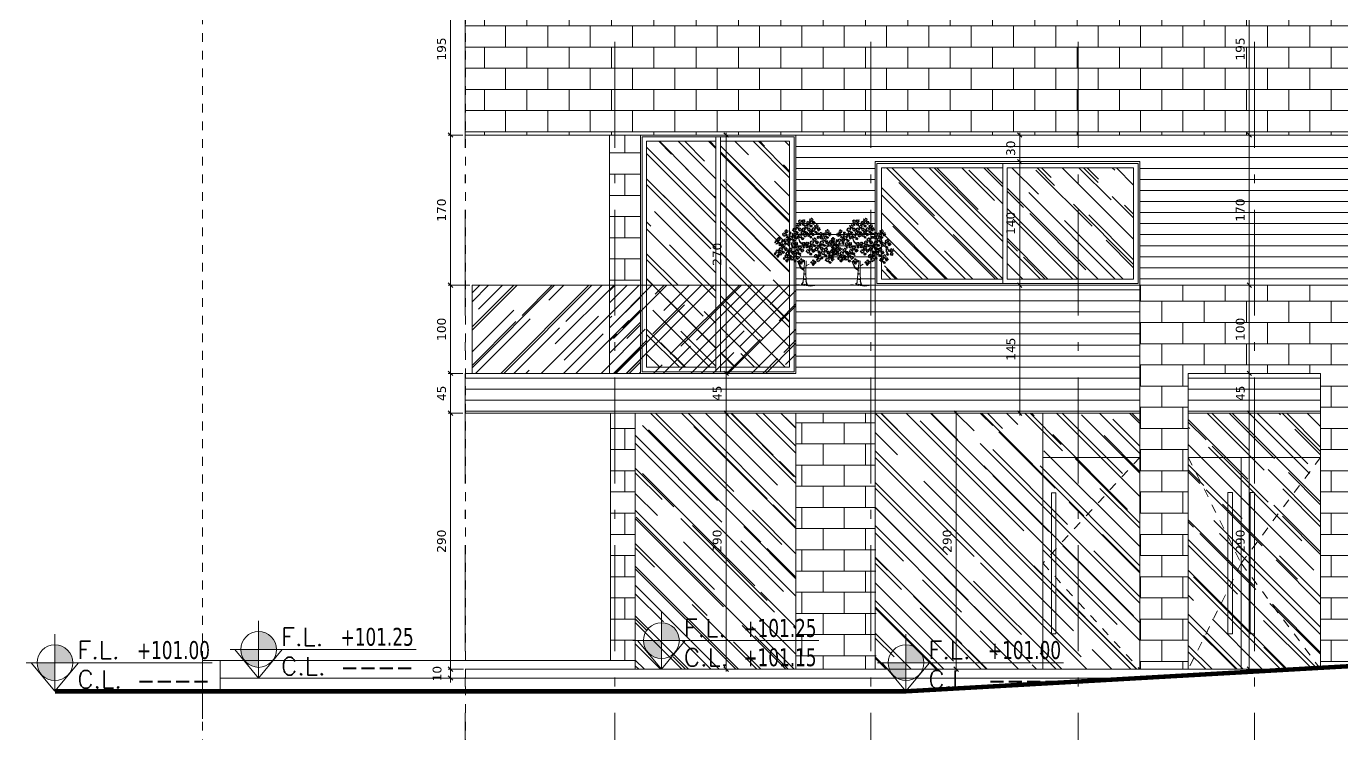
# Model space of a CAD drawing. Header units: inches. Extents: x -48 to 777, y -156 to 510.
# Drawn here: x 266.86 to 281.77, y 4.22 to 12.23 of the extents above; entities that cross this region are included whole.
import ezdxf
from ezdxf.enums import TextEntityAlignment as Align

# ---------------------------------------------------------------- set-up
doc = ezdxf.new("R2010")
doc.units = ezdxf.units.IN
doc.header["$MEASUREMENT"] = 0
for name, pattern in [('ACAD_ISO10W100', [18, 12, -3, 0, -3]), ('HIDDEN', [0.375, 0.25, -0.125]), ('NUHA', [1.45, 0.75, -0.25, 0.2, -0.25])]:
    doc.linetypes.add(name, pattern=pattern)
doc.layers.get('Defpoints').update_dxf_attribs({"lineweight": 5})
for name, color, linetype, lineweight in [('A-AXIS ST', 251, 'ACAD_ISO10W100', 5), ('A-DIM', 9, 'Continuous', 5), ('A-HIDDEN', 254, 'HIDDEN', 5), ('A-PILLARS', 1, 'Continuous', 60), ('A-PLANTS', 3, 'Continuous', 5), ('A-SIGNS1', 20, 'Continuous', 15), ('A-SIGNS2', 30, 'Continuous', 15), ('A-WINDOWS', 4, 'Continuous', 20), ('D-GLASS', 171, 'Continuous', 20), ('D-METAL', 156, 'Continuous', 20), ('D-OTHERS', 77, 'Continuous', 20), ('D-STONE', 52, 'Continuous', 20), ('D-WOOD', 32, 'Continuous', 20), ('H-GLASS', 111, 'Continuous', 5), ('H-WOOD', 26, 'Continuous', 5)]:
    doc.layers.add(name, color=color, linetype=linetype, lineweight=lineweight)
doc.layers.add('H-STONE', color=7, linetype='Continuous', lineweight=5, true_color=0xc8bd6a)
doc.styles.add('ROMAND', font='verdana.ttf')
doc.styles.add('ROMANS', font='romans__.ttf', dxfattribs={"height": 0.14})
doc.dimstyles.new('M-1.50', dxfattribs={"dimtxt": 0.1, "dimasz": 0.05, "dimexe": 0.025, "dimexo": 0.025, "dimgap": 0.05, "dimtad": 1, "dimlfac": 100, "dimrnd": 0.5, "dimzin": 9, "dimdsep": 46, "dimtxsty": 'ROMAND', "dimblk": 'OBLIQUE', "dimcen": 1, "dimdle": 0.025, "dimclrd": 256, "dimclre": 256, "dimclrt": 2, "dimadec": 0, "dimazin": 0, "dimtfac": 0.666667, "dimtmove": 2, "dimatfit": 3, "dimfxl": 0.04, "dimtolj": 1, "dimtzin": 5, "dimlwd": -1, "dimlwe": -1, "dimarcsym": 0})
pattern_1 = [(135, (-0.3508, 0), (-0.6788225, 0.25455844), [4.5, -0.6, 1.5, -0.3]), (135, (-0.739, 0.17607), (-0.07000357, -0.49426764), [0.9, -0.099, 1.8, -0.225]), (135, (-0.63717, -0.07425), (-1.24521504, 0.96095812), [2.4, -0.42, 1.2, -0.3])]
pattern_2 = [(0, (-0.2008, 0), (0, 0.24), []), (90, (-0.2008, 0), (-0.24, 0.24), [0.24, -0.24])]
pattern_3 = [(180, (-0.35079, 0), (-1e-17, -0.125), [])]
pattern_4 = [(0, (-0.3508, 0), (0, 0.24), []), (90, (-0.3508, 0), (-0.24, 0.24), [0.24, -0.24])]

# ---------------------------------------------------------------- blocks, each defined once
blk = doc.blocks.new('GXFHGCGFCD')
at = {"layer": 'A-SIGNS1', "linetype": 'NUHA'}
h = blk.add_hatch(color=256, dxfattribs=at)
h.paths.add_polyline_path([(90.382, 61.33), (90.382, 61.17), (90.542, 61.17, 0.414214)])
h.paths.add_polyline_path([(90.382, 61.17), (90.222, 61.17, 0.414214), (90.382, 61.01)])
at = {"layer": 'A-SIGNS1'}
for p, q in [((90.382, 60.914), (90.382, 61.426)), ((90.126, 61.17), (91.79, 61.17))]:
    blk.add_line(p, q, dxfattribs=at)
blk.add_circle((90.382, 61.17), 0.16, dxfattribs=at)
blk = doc.blocks.new('DGXFHXFGDFD')
at = {"layer": 'A-SIGNS1'}
blk.add_blockref('GXFHGCGFCD', (0, 0), dxfattribs=at)
at = {"layer": 'A-SIGNS2', "linetype": 'NUHA', "style": 'ROMANS'}
for s, p in [('F.L.', (90.583, 61.203)), ('C.L.', (90.583, 60.941))]:
    blk.add_text(s, height=0.16, dxfattribs=at).set_placement(p)
at = {"layer": 'A-SIGNS2', "style": 'ROMANS', "width": 0.910135, "flags": 4}
for tag, p, p2 in [('NIV.FINI', (91.116, 61.203), (91.79, 61.203)), ('NIV.BETON', (91.116, 60.941), (91.79, 60.941))]:
    blk.add_attdef(tag, text='', height=0.16, dxfattribs=at).set_placement(p, p2, align=Align.FIT)
blk = doc.blocks.new('DRC-LEF11')
for points in [[(-325, -375), (-466, 246), (-1031, 401), (-1313, -220), (-1736, 655), (-2512, 105), (-1962, -474), (-2554, -502), (-2526, -855), (-1553, -912), (-1680, -1731), (-1383, -898), (-904, -1406), (-255, -968), (-960, -488)], [(-417, 1201), (-1003, 888), (-1201, 1883), (-369, 1747), (-799, 2129), (-683, 2586), (-117, 2558), (-83, 2361), (183, 2279), (128, 1856), (769, 1999), (639, 1297), (67, 1454), (387, 888), (81, 1263), (-144, 608), (-703, 676)], [(2388, 1443), (2085, 1029), (2097, 1454), (1689, 1326), (1881, 801), (1514, 912), (1881, 685), (1607, 352), (1736, 37), (2056, 236), (2155, 580), (2178, 107), (2575, 142), (2511, 294), (2802, 311), (2435, 807), (2808, 964)], [(1593, -1462), (1791, -2436), (1269, -2493), (1170, -1900), (747, -2451), (-57, -1843), (789, -1236), (154, -1067), (253, -291), (1226, -615), (1621, -262), (2158, -700), (1678, -1293), (2355, -1618)]]:
    blk.add_lwpolyline(points, close=True)
blk = doc.blocks.new('Trf21')
for p, q in [((-0.088, 0.721), (-0.071, 0.665)), ((-0.087, 0.727), (-0.066, 0.667)), ((-0.071, 0.665), (-0.034, 0.628)), ((-0.066, 0.667), (-0.019, 0.627)), ((0.097, 0.63), (0.07, 0.541)), ((0.371, 0.6), (0.306, 0.557)), ((-0.128, 0.511), (-0.05, 0.451)), ((-0.017, 0.057), (-0.001, 0.225)), ((0.001, 0.247), (0.007, 0.388)), ((0.021, 0.296), (0.075, 0.326)), ((0.026, 0.193), (0.029, 0.375)), ((-0.032, 0.01), (-0.112, 0.016)), ((-0.045, 0.009), (-0.017, 0.057)), ((-0.042, 0.034), (0.003, 0.004)), ((-0.013, 0.047), (-0.032, 0.01)), ((-0.021, 0.004), (0.008, 0.026)), ((-0.001, 0.01), (0.092, -0.007)), ((0.003, 0.004), (0.037, 0.028)), ((0.025, 0.071), (0.045, 0.002)), ((0.032, 0.07), (0.026, 0.193)), ((0.056, -0.001), (0.032, 0.07)), ((0.092, -0.007), (0.163, 0.004))]:
    blk.add_line(p, q)
for points in [[(0.099, 0.625), (0.081, 0.552)], [(-0.128, 0.511), (-0.083, 0.47)], [(-0.101, 0.372), (-0.041, 0.269), (-0.001, 0.247)], [(0.005, 0.225), (-0.055, 0.266), (-0.101, 0.372)]]:
    blk.add_lwpolyline(points)
for centre, radius, start, end in [((0.018, 0.125), 0.0346, 210.3847, 292.3327), ((0.018, 0.128), 0.0346, 210.3847, 292.3327), ((0.008, 0.2), 0.0222, 233.6562, 325.635), ((0.006, 0.196), 0.0222, 238.7333, 337.3259)]:
    blk.add_arc(centre, radius, start, end)
for p, xscale, yscale, zscale, rotation in [((-0.032, 0.956), 2.027520000000564e-05, 2.027520000000564e-05, 2.027520000000564e-05, 206.5650511770604), ((0.104, 0.957), 2.433023999999771e-05, 2.433023999999771e-05, 2.433023999999771e-05, 249.2089462000762), ((-0.266, 0.78), 2.433024000002827e-05, 2.433024000002827e-05, 2.433024000002827e-05, 355.8174267607223), ((-0.156, 0.736), 2.433023999999771e-05, 2.433023999999771e-05, 2.433023999999771e-05, 249.2089462000762), ((-0.106, 0.858), 2.43302399999876e-05, 2.43302399999876e-05, 2.43302399999876e-05, 251.5650511771555), ((-0.024, 0.767), 2.43302399999876e-05, 2.43302399999876e-05, 2.43302399999876e-05, 251.5650511771555), ((0.031, 0.858), 2.43302399999876e-05, 2.43302399999876e-05, 2.43302399999876e-05, 251.5650511771555), ((0.101, 0.78), 2.027520000001363e-05, 2.027520000001363e-05, 2.027520000001363e-05, 251.2400569682416), ((0.182, 0.861), 2.433023999999771e-05, 2.433023999999771e-05, 2.433023999999771e-05, 249.2089462000762), ((0.24, 0.75), 2.027519999997771e-05, 2.027519999997771e-05, 2.027519999997771e-05, 116.5650511769465), ((0.35, 0.784), 2.43302399999876e-05, 2.43302399999876e-05, 2.43302399999876e-05, 251.5650511771555), ((-0.38, 0.664), 2.433024000002827e-05, 2.433024000002827e-05, 2.433024000002827e-05, 355.8174267607223), ((-0.316, 0.561), 2.43302399999876e-05, 2.43302399999876e-05, 2.43302399999876e-05, 251.5650511771555), ((-0.252, 0.669), 2.027520000000564e-05, 2.027520000000564e-05, 2.027520000000564e-05, 206.5650511770604), ((-0.144, 0.613), 2.027520000000564e-05, 2.027520000000564e-05, 2.027520000000564e-05, 206.5650511770604), ((-0.069, 0.538), 2.43302399999876e-05, 2.43302399999876e-05, 2.43302399999876e-05, 251.5650511771555), ((0.025, 0.617), 2.027520000000564e-05, 2.027520000000564e-05, 2.027520000000564e-05, 206.5650511770604), ((0.099, 0.534), 2.43302399999876e-05, 2.43302399999876e-05, 2.43302399999876e-05, 251.5650511771555), ((0.154, 0.66), 2.43302399999876e-05, 2.43302399999876e-05, 2.43302399999876e-05, 251.5650511771555), ((0.228, 0.566), 2.433023999999771e-05, 2.433023999999771e-05, 2.433023999999771e-05, 249.2089462000762), ((0.305, 0.663), 2.43302399999876e-05, 2.43302399999876e-05, 2.43302399999876e-05, 251.5650511771555), ((0.43, 0.635), 2.433023999999771e-05, 2.433023999999771e-05, 2.433023999999771e-05, 249.2089462000762), ((-0.392, 0.483), 2.027519999995158e-05, 2.027519999995158e-05, 2.027519999995158e-05, 161.5699608730971), ((-0.256, 0.411), 2.027519999995158e-05, 2.027519999995158e-05, 2.027519999995158e-05, 161.5699608730971), ((-0.211, 0.503), 2.43302399999876e-05, 2.43302399999876e-05, 2.43302399999876e-05, 251.5650511771555), ((-0.137, 0.43), 2.43302399999876e-05, 2.43302399999876e-05, 2.43302399999876e-05, 251.5650511771555), ((-0.046, 0.364), 1.520639999998978e-05, 1.520639999998978e-05, 1.520639999998978e-05, 71.5650511771524), ((0.138, 0.347), 1.520639999998978e-05, 1.520639999998978e-05, 1.520639999998978e-05, 71.5650511771524), ((0.213, 0.434), 2.433024000000841e-05, 2.433024000000841e-05, 2.433024000000841e-05, 324.0436233204519), ((0.325, 0.509), 2.433023999999771e-05, 2.433023999999771e-05, 2.433023999999771e-05, 249.2089462000762), ((0.39, 0.406), 2.43302399999876e-05, 2.43302399999876e-05, 2.43302399999876e-05, 251.5650511771555), ((0.48, 0.512), 2.433024000003196e-05, 2.433024000003196e-05, 2.433024000003196e-05, 206.2009624171324)]:
    blk.add_blockref('DRC-LEF11', p, dxfattribs=dict(xscale=xscale, yscale=yscale, zscale=zscale, rotation=rotation))
blk = doc.blocks.new('_Oblique')
at = {"color": 0, "linetype": 'ByBlock', "lineweight": -2}
blk.add_line((-0.5, -0.5), (0.5, 0.5), dxfattribs=at)
blk = doc.blocks.new('*D637')
at = {"layer": 'A-DIM', "transparency": 16777216}
for p, q in [((271.811, 4.953), (271.64, 4.953)), ((271.665, 4.953), (271.665, 5.003)), ((271.665, 4.853), (271.665, 4.953)), ((271.811, 4.853), (271.64, 4.853)), ((271.665, 4.853), (271.665, 4.803))]:
    blk.add_line(p, q, dxfattribs=at)
at = {"layer": 'Defpoints', "color": 0, "transparency": 16777216}
for p in [(271.665, 4.953), (271.836, 4.953), (271.836, 4.853)]:
    blk.add_point(p, dxfattribs=at)
at = {"layer": 'A-DIM', "transparency": 16777216, "xscale": 0.05, "yscale": 0.05, "zscale": 0.05}
for p, rotation in [((271.665, 4.953), 270), ((271.665, 4.853), 90)]:
    blk.add_blockref('_Oblique', p, dxfattribs=dict(at, rotation=rotation))
at = {"layer": 'A-DIM', "color": 2, "transparency": 16777216, "insert": (271.513, 4.903), "char_height": 0.1, "attachment_point": 5, "rotation": 90, "style": 'ROMAND'}
blk.add_mtext('\\A1;10', dxfattribs=at)
blk = doc.blocks.new('*D638')
at = {"layer": 'A-DIM', "transparency": 16777216}
for p, q in [((271.805, 7.853), (271.64, 7.853)), ((271.665, 4.928), (271.665, 7.878)), ((271.811, 4.953), (271.64, 4.953))]:
    blk.add_line(p, q, dxfattribs=at)
at = {"layer": 'Defpoints', "color": 0, "transparency": 16777216}
for p in [(271.665, 7.853), (271.83, 7.853), (271.836, 4.953)]:
    blk.add_point(p, dxfattribs=at)
at = {"layer": 'A-DIM', "transparency": 16777216, "xscale": 0.05, "yscale": 0.05, "zscale": 0.05}
for p, rotation in [((271.665, 7.853), 90), ((271.665, 4.953), 270)]:
    blk.add_blockref('_Oblique', p, dxfattribs=dict(at, rotation=rotation))
at = {"layer": 'A-DIM', "color": 2, "transparency": 16777216, "insert": (271.563, 6.403), "char_height": 0.1, "attachment_point": 5, "rotation": 90, "style": 'ROMAND'}
blk.add_mtext('\\A1;290', dxfattribs=at)
blk = doc.blocks.new('*D639')
at = {"layer": 'A-DIM', "transparency": 16777216}
for p, q in [((271.805, 8.303), (271.64, 8.303)), ((271.665, 7.828), (271.665, 8.328)), ((271.805, 7.853), (271.64, 7.853))]:
    blk.add_line(p, q, dxfattribs=at)
at = {"layer": 'Defpoints', "color": 0, "transparency": 16777216}
for p in [(271.665, 8.303), (271.83, 8.303), (271.83, 7.853)]:
    blk.add_point(p, dxfattribs=at)
at = {"layer": 'A-DIM', "transparency": 16777216, "xscale": 0.05, "yscale": 0.05, "zscale": 0.05}
for p, rotation in [((271.665, 8.303), 90), ((271.665, 7.853), 270)]:
    blk.add_blockref('_Oblique', p, dxfattribs=dict(at, rotation=rotation))
at = {"layer": 'A-DIM', "color": 2, "transparency": 16777216, "insert": (271.564, 8.078), "char_height": 0.1, "attachment_point": 5, "rotation": 90, "style": 'ROMAND'}
blk.add_mtext('\\A1;45', dxfattribs=at)
blk = doc.blocks.new('*D640')
at = {"layer": 'A-DIM', "transparency": 16777216}
for p, q in [((271.885, 9.303), (271.64, 9.303)), ((271.665, 8.278), (271.665, 9.328)), ((271.805, 8.303), (271.64, 8.303))]:
    blk.add_line(p, q, dxfattribs=at)
at = {"layer": 'Defpoints', "color": 0, "transparency": 16777216}
for p in [(271.665, 9.303), (271.91, 9.303), (271.83, 8.303)]:
    blk.add_point(p, dxfattribs=at)
at = {"layer": 'A-DIM', "transparency": 16777216, "xscale": 0.05, "yscale": 0.05, "zscale": 0.05}
for p, rotation in [((271.665, 9.303), 90), ((271.665, 8.303), 270)]:
    blk.add_blockref('_Oblique', p, dxfattribs=dict(at, rotation=rotation))
at = {"layer": 'A-DIM', "color": 2, "transparency": 16777216, "insert": (271.563, 8.803), "char_height": 0.1, "attachment_point": 5, "rotation": 90, "style": 'ROMAND'}
blk.add_mtext('\\A1;100', dxfattribs=at)
blk = doc.blocks.new('*D641')
at = {"layer": 'A-DIM', "transparency": 16777216}
for p, q in [((271.805, 11.003), (271.64, 11.003)), ((271.665, 9.278), (271.665, 11.028)), ((271.885, 9.303), (271.64, 9.303))]:
    blk.add_line(p, q, dxfattribs=at)
at = {"layer": 'Defpoints', "color": 0, "transparency": 16777216}
for p in [(271.665, 11.003), (271.83, 11.003), (271.91, 9.303)]:
    blk.add_point(p, dxfattribs=at)
at = {"layer": 'A-DIM', "transparency": 16777216, "xscale": 0.05, "yscale": 0.05, "zscale": 0.05}
for p, rotation in [((271.665, 11.003), 90), ((271.665, 9.303), 270)]:
    blk.add_blockref('_Oblique', p, dxfattribs=dict(at, rotation=rotation))
at = {"layer": 'A-DIM', "color": 2, "transparency": 16777216, "insert": (271.563, 10.153), "char_height": 0.1, "attachment_point": 5, "rotation": 90, "style": 'ROMAND'}
blk.add_mtext('\\A1;170', dxfattribs=at)
blk = doc.blocks.new('*D642')
at = {"layer": 'A-DIM', "transparency": 16777216}
for p, q in [((271.665, 10.978), (271.665, 12.978)), ((271.811, 12.953), (271.64, 12.953)), ((271.805, 11.003), (271.64, 11.003))]:
    blk.add_line(p, q, dxfattribs=at)
at = {"layer": 'Defpoints', "color": 0, "transparency": 16777216}
for p in [(271.665, 12.953), (271.836, 12.953), (271.83, 11.003)]:
    blk.add_point(p, dxfattribs=at)
at = {"layer": 'A-DIM', "transparency": 16777216, "xscale": 0.05, "yscale": 0.05, "zscale": 0.05}
for p, rotation in [((271.665, 12.953), 90), ((271.665, 11.003), 270)]:
    blk.add_blockref('_Oblique', p, dxfattribs=dict(at, rotation=rotation))
at = {"layer": 'A-DIM', "color": 2, "transparency": 16777216, "insert": (271.563, 11.978), "char_height": 0.1, "attachment_point": 5, "rotation": 90, "style": 'ROMAND'}
blk.add_mtext('\\A1;195', dxfattribs=at)
blk = doc.blocks.new('*D646')
at = {"layer": 'A-DIM', "transparency": 16777216}
for p, q in [((280.721, 12.978), (280.721, 10.978)), ((281.2, 12.953), (280.696, 12.953)), ((281.061, 11.003), (280.696, 11.003))]:
    blk.add_line(p, q, dxfattribs=at)
at = {"layer": 'Defpoints', "color": 0, "transparency": 16777216}
for p in [(281.225, 12.953), (280.721, 11.003), (281.086, 11.003)]:
    blk.add_point(p, dxfattribs=at)
at = {"layer": 'A-DIM', "transparency": 16777216, "xscale": 0.05, "yscale": 0.05, "zscale": 0.05}
for p, rotation in [((280.721, 12.953), 90), ((280.721, 11.003), 270)]:
    blk.add_blockref('_Oblique', p, dxfattribs=dict(at, rotation=rotation))
at = {"layer": 'A-DIM', "color": 2, "transparency": 16777216, "insert": (280.619, 11.978), "char_height": 0.1, "attachment_point": 5, "rotation": 90, "style": 'ROMAND'}
blk.add_mtext('\\A1;195', dxfattribs=at)
blk = doc.blocks.new('*D647')
at = {"layer": 'A-DIM', "transparency": 16777216}
for p, q in [((281.061, 11.003), (280.696, 11.003)), ((280.721, 11.028), (280.721, 9.278)), ((281.031, 9.303), (280.696, 9.303))]:
    blk.add_line(p, q, dxfattribs=at)
at = {"layer": 'Defpoints', "color": 0, "transparency": 16777216}
for p in [(281.086, 11.003), (280.721, 9.303), (281.056, 9.303)]:
    blk.add_point(p, dxfattribs=at)
at = {"layer": 'A-DIM', "transparency": 16777216, "xscale": 0.05, "yscale": 0.05, "zscale": 0.05}
for p, rotation in [((280.721, 11.003), 90), ((280.721, 9.303), 270)]:
    blk.add_blockref('_Oblique', p, dxfattribs=dict(at, rotation=rotation))
at = {"layer": 'A-DIM', "color": 2, "transparency": 16777216, "insert": (280.619, 10.153), "char_height": 0.1, "attachment_point": 5, "rotation": 90, "style": 'ROMAND'}
blk.add_mtext('\\A1;170', dxfattribs=at)
blk = doc.blocks.new('*D648')
at = {"layer": 'A-DIM', "transparency": 16777216}
for p, q in [((281.031, 9.303), (280.696, 9.303)), ((280.721, 9.328), (280.721, 8.278)), ((280.984, 8.303), (280.696, 8.303))]:
    blk.add_line(p, q, dxfattribs=at)
at = {"layer": 'Defpoints', "color": 0, "transparency": 16777216}
for p in [(281.056, 9.303), (280.721, 8.303), (281.009, 8.303)]:
    blk.add_point(p, dxfattribs=at)
at = {"layer": 'A-DIM', "transparency": 16777216, "xscale": 0.05, "yscale": 0.05, "zscale": 0.05}
for p, rotation in [((280.721, 9.303), 90), ((280.721, 8.303), 270)]:
    blk.add_blockref('_Oblique', p, dxfattribs=dict(at, rotation=rotation))
at = {"layer": 'A-DIM', "color": 2, "transparency": 16777216, "insert": (280.619, 8.803), "char_height": 0.1, "attachment_point": 5, "rotation": 90, "style": 'ROMAND'}
blk.add_mtext('\\A1;100', dxfattribs=at)
blk = doc.blocks.new('*D649')
at = {"layer": 'A-DIM', "transparency": 16777216}
for p, q in [((280.984, 8.303), (280.696, 8.303)), ((280.721, 8.328), (280.721, 7.828)), ((280.922, 7.853), (280.696, 7.853))]:
    blk.add_line(p, q, dxfattribs=at)
at = {"layer": 'Defpoints', "color": 0, "transparency": 16777216}
for p in [(281.009, 8.303), (280.721, 7.853), (280.947, 7.853)]:
    blk.add_point(p, dxfattribs=at)
at = {"layer": 'A-DIM', "transparency": 16777216, "xscale": 0.05, "yscale": 0.05, "zscale": 0.05}
for p, rotation in [((280.721, 8.303), 90), ((280.721, 7.853), 270)]:
    blk.add_blockref('_Oblique', p, dxfattribs=dict(at, rotation=rotation))
at = {"layer": 'A-DIM', "color": 2, "transparency": 16777216, "insert": (280.62, 8.078), "char_height": 0.1, "attachment_point": 5, "rotation": 90, "style": 'ROMAND'}
blk.add_mtext('\\A1;45', dxfattribs=at)
blk = doc.blocks.new('*D650')
at = {"layer": 'A-DIM', "transparency": 16777216}
for p, q in [((280.922, 7.853), (280.696, 7.853)), ((280.721, 7.878), (280.721, 4.928)), ((280.508, 4.953), (280.746, 4.953))]:
    blk.add_line(p, q, dxfattribs=at)
at = {"layer": 'Defpoints', "color": 0, "transparency": 16777216}
for p in [(280.947, 7.853), (280.483, 4.953), (280.721, 4.953)]:
    blk.add_point(p, dxfattribs=at)
at = {"layer": 'A-DIM', "transparency": 16777216, "xscale": 0.05, "yscale": 0.05, "zscale": 0.05}
for p, rotation in [((280.721, 7.853), 90), ((280.721, 4.953), 270)]:
    blk.add_blockref('_Oblique', p, dxfattribs=dict(at, rotation=rotation))
at = {"layer": 'A-DIM', "color": 2, "transparency": 16777216, "insert": (280.619, 6.403), "char_height": 0.1, "attachment_point": 5, "rotation": 90, "style": 'ROMAND'}
blk.add_mtext('\\A1;290', dxfattribs=at)
blk = doc.blocks.new('*D651')
at = {"layer": 'A-DIM', "transparency": 16777216}
for p, q in [((277.661, 7.853), (277.373, 7.853)), ((277.398, 4.928), (277.398, 7.878)), ((277.661, 4.953), (277.373, 4.953))]:
    blk.add_line(p, q, dxfattribs=at)
at = {"layer": 'Defpoints', "color": 0, "transparency": 16777216}
for p in [(277.398, 7.853), (277.686, 7.853), (277.686, 4.953)]:
    blk.add_point(p, dxfattribs=at)
at = {"layer": 'A-DIM', "transparency": 16777216, "xscale": 0.05, "yscale": 0.05, "zscale": 0.05}
for p, rotation in [((277.398, 7.853), 90), ((277.398, 4.953), 270)]:
    blk.add_blockref('_Oblique', p, dxfattribs=dict(at, rotation=rotation))
at = {"layer": 'A-DIM', "color": 2, "transparency": 16777216, "insert": (277.296, 6.403), "char_height": 0.1, "attachment_point": 5, "rotation": 90, "style": 'ROMAND'}
blk.add_mtext('\\A1;290', dxfattribs=at)
blk = doc.blocks.new('*D652')
at = {"layer": 'A-DIM', "transparency": 16777216}
for p, q in [((278.275, 9.303), (278.094, 9.303)), ((278.119, 7.828), (278.119, 9.328)), ((278.275, 7.853), (278.094, 7.853))]:
    blk.add_line(p, q, dxfattribs=at)
at = {"layer": 'Defpoints', "color": 0, "transparency": 16777216}
for p in [(278.119, 9.303), (278.3, 9.303), (278.3, 7.853)]:
    blk.add_point(p, dxfattribs=at)
at = {"layer": 'A-DIM', "transparency": 16777216, "xscale": 0.05, "yscale": 0.05, "zscale": 0.05}
for p, rotation in [((278.119, 9.303), 90), ((278.119, 7.853), 270)]:
    blk.add_blockref('_Oblique', p, dxfattribs=dict(at, rotation=rotation))
at = {"layer": 'A-DIM', "color": 2, "transparency": 16777216, "insert": (278.018, 8.578), "char_height": 0.1, "attachment_point": 5, "rotation": 90, "style": 'ROMAND'}
blk.add_mtext('\\A1;145', dxfattribs=at)
blk = doc.blocks.new('*D653')
at = {"layer": 'A-DIM', "transparency": 16777216}
for p, q in [((278.497, 10.703), (278.094, 10.703)), ((278.119, 9.278), (278.119, 10.728)), ((278.275, 9.303), (278.094, 9.303))]:
    blk.add_line(p, q, dxfattribs=at)
at = {"layer": 'Defpoints', "color": 0, "transparency": 16777216}
for p in [(278.119, 10.703), (278.522, 10.703), (278.3, 9.303)]:
    blk.add_point(p, dxfattribs=at)
at = {"layer": 'A-DIM', "transparency": 16777216, "xscale": 0.05, "yscale": 0.05, "zscale": 0.05}
for p, rotation in [((278.119, 10.703), 90), ((278.119, 9.303), 270)]:
    blk.add_blockref('_Oblique', p, dxfattribs=dict(at, rotation=rotation))
at = {"layer": 'A-DIM', "color": 2, "transparency": 16777216, "insert": (278.017, 10.003), "char_height": 0.1, "attachment_point": 5, "rotation": 90, "style": 'ROMAND'}
blk.add_mtext('\\A1;140', dxfattribs=at)
blk = doc.blocks.new('*D654')
at = {"layer": 'A-DIM', "transparency": 16777216}
for p, q in [((278.313, 11.003), (278.094, 11.003)), ((278.119, 10.678), (278.119, 11.028)), ((278.497, 10.703), (278.094, 10.703))]:
    blk.add_line(p, q, dxfattribs=at)
at = {"layer": 'Defpoints', "color": 0, "transparency": 16777216}
for p in [(278.119, 11.003), (278.338, 11.003), (278.522, 10.703)]:
    blk.add_point(p, dxfattribs=at)
at = {"layer": 'A-DIM', "transparency": 16777216, "xscale": 0.05, "yscale": 0.05, "zscale": 0.05}
for p, rotation in [((278.119, 11.003), 90), ((278.119, 10.703), 270)]:
    blk.add_blockref('_Oblique', p, dxfattribs=dict(at, rotation=rotation))
at = {"layer": 'A-DIM', "color": 2, "transparency": 16777216, "insert": (278.017, 10.853), "char_height": 0.1, "attachment_point": 5, "rotation": 90, "style": 'ROMAND'}
blk.add_mtext('\\A1;30', dxfattribs=at)
blk = doc.blocks.new('*D661')
at = {"layer": 'A-DIM', "transparency": 16777216}
for p, q in [((274.961, 7.853), (274.765, 7.853)), ((274.79, 4.928), (274.79, 7.878)), ((274.961, 4.953), (274.765, 4.953))]:
    blk.add_line(p, q, dxfattribs=at)
at = {"layer": 'Defpoints', "color": 0, "transparency": 16777216}
for p in [(274.79, 7.853), (274.986, 7.853), (274.986, 4.953)]:
    blk.add_point(p, dxfattribs=at)
at = {"layer": 'A-DIM', "transparency": 16777216, "xscale": 0.05, "yscale": 0.05, "zscale": 0.05}
for p, rotation in [((274.79, 7.853), 90), ((274.79, 4.953), 270)]:
    blk.add_blockref('_Oblique', p, dxfattribs=dict(at, rotation=rotation))
at = {"layer": 'A-DIM', "color": 2, "transparency": 16777216, "insert": (274.688, 6.403), "char_height": 0.1, "attachment_point": 5, "rotation": 90, "style": 'ROMAND'}
blk.add_mtext('\\A1;290', dxfattribs=at)
blk = doc.blocks.new('*D662')
at = {"layer": 'A-DIM', "transparency": 16777216}
for p, q in [((274.867, 8.303), (274.765, 8.303)), ((274.79, 7.828), (274.79, 8.328)), ((274.961, 7.853), (274.765, 7.853))]:
    blk.add_line(p, q, dxfattribs=at)
at = {"layer": 'Defpoints', "color": 0, "transparency": 16777216}
for p in [(274.79, 8.303), (274.892, 8.303), (274.986, 7.853)]:
    blk.add_point(p, dxfattribs=at)
at = {"layer": 'A-DIM', "transparency": 16777216, "xscale": 0.05, "yscale": 0.05, "zscale": 0.05}
for p, rotation in [((274.79, 8.303), 90), ((274.79, 7.853), 270)]:
    blk.add_blockref('_Oblique', p, dxfattribs=dict(at, rotation=rotation))
at = {"layer": 'A-DIM', "color": 2, "transparency": 16777216, "insert": (274.689, 8.078), "char_height": 0.1, "attachment_point": 5, "rotation": 90, "style": 'ROMAND'}
blk.add_mtext('\\A1;45', dxfattribs=at)
blk = doc.blocks.new('*D663')
at = {"layer": 'A-DIM', "transparency": 16777216}
for p, q in [((275.01, 11.003), (274.765, 11.003)), ((274.79, 8.278), (274.79, 11.028)), ((274.867, 8.303), (274.765, 8.303))]:
    blk.add_line(p, q, dxfattribs=at)
at = {"layer": 'Defpoints', "color": 0, "transparency": 16777216}
for p in [(274.79, 11.003), (275.035, 11.003), (274.892, 8.303)]:
    blk.add_point(p, dxfattribs=at)
at = {"layer": 'A-DIM', "transparency": 16777216, "xscale": 0.05, "yscale": 0.05, "zscale": 0.05}
for p, rotation in [((274.79, 11.003), 90), ((274.79, 8.303), 270)]:
    blk.add_blockref('_Oblique', p, dxfattribs=dict(at, rotation=rotation))
at = {"layer": 'A-DIM', "color": 2, "transparency": 16777216, "insert": (274.688, 9.653), "char_height": 0.1, "attachment_point": 5, "rotation": 90, "style": 'ROMAND'}
blk.add_mtext('\\A1;270', dxfattribs=at)

msp = doc.modelspace()

# ---------------------------------------------------------------- hatches: boundary and pattern name
at = {"layer": 'H-GLASS'}
h = msp.add_hatch(dxfattribs=at)
h.set_pattern_fill('AR-RROOF', color=256, scale=0.3, angle=135)
h.set_pattern_definition(pattern_1)
h.paths.add_polyline_path([(274.67422, 9.70249), (274.67422, 10.93252), (273.88875, 10.93252), (273.88875, 9.30252), (273.88875, 8.37252), (274.67422, 8.37252)])
h = msp.add_hatch(dxfattribs=at)
h.set_pattern_fill('AR-RROOF', color=256, scale=0.3, angle=135)
h.set_pattern_definition(pattern_1)
h.paths.add_polyline_path([(275.50968, 9.70249), (275.50968, 10.93252), (274.72422, 10.93252), (274.72422, 9.30252), (274.72422, 8.37252), (275.50968, 8.37252)])
h = msp.add_hatch(dxfattribs=at)
h.set_pattern_fill('AR-RROOF', color=256, scale=0.3, angle=135)
h.set_pattern_definition(pattern_1)
h.paths.add_polyline_path([(276.54968, 10.63252), (276.54949, 9.37252), (277.92679, 9.37252), (277.92697, 10.63252)])
h = msp.add_hatch(dxfattribs=at)
h.set_pattern_fill('AR-RROOF', color=256, scale=0.3, angle=135)
h.set_pattern_definition(pattern_1)
h.paths.add_polyline_path([(279.40968, 10.63252), (277.97697, 10.63252), (277.97678, 9.37252), (279.40949, 9.37252)])
h = msp.add_hatch(dxfattribs=at)
h.set_pattern_fill('AR-RROOF', color=256, scale=0.3, angle=45)
h.set_pattern_definition([(45, (-0.3508, 0), (0.25455844, 0.6788225), [4.5, -0.6, 1.5, -0.3]), (45, (-0.17472, 0.3882), (-0.49426764, 0.0700036), [0.9, -0.099, 1.8, -0.225]), (45, (-0.42504, 0.28638), (0.96095812, 1.24521504), [2.4, -0.42, 1.2, -0.3])])
h.paths.add_polyline_path([(271.90968, 9.30252), (275.57968, 9.30252), (275.57968, 8.30252), (271.90968, 8.30252)])
h = msp.add_hatch(dxfattribs=at)
h.set_pattern_fill('AR-RROOF', color=256, scale=0.3, angle=45)
h.set_pattern_definition([(45, (-0.2008, 0), (0.25455844, 0.6788225), [4.5, -0.6, 1.5, -0.3]), (45, (-0.02472, 0.3882), (-0.49426764, 0.0700036), [0.9, -0.099, 1.8, -0.225]), (45, (-0.27504, 0.28638), (0.96095812, 1.24521504), [2.4, -0.42, 1.2, -0.3])])
h.paths.add_polyline_path([(273.46875, 8.30252), (273.81875, 8.30252), (273.81875, 9.30252), (273.46875, 9.30252)])
h = msp.add_hatch(dxfattribs=at)
h.set_pattern_fill('AR-RROOF', color=256, scale=0.3, angle=135)
h.set_pattern_definition(pattern_1)
h.paths.add_polyline_path([(275.57968, 7.85252), (273.75966, 7.85252), (273.75966, 4.95252), (275.57968, 4.95252)])
h = msp.add_hatch(dxfattribs=at)
h.set_pattern_fill('AR-RROOF', color=256, scale=0.3, angle=135)
h.set_pattern_definition(pattern_1)
h.paths.add_polyline_path([(279.47955, 7.85252), (276.47968, 7.85252), (276.47968, 4.95252), (279.47968, 4.95252)])
h = msp.add_hatch(dxfattribs=at)
h.set_pattern_fill('AR-RROOF', color=256, scale=0.3, angle=135)
h.set_pattern_definition(pattern_1)
h.paths.add_polyline_path([(280.02968, 7.85252), (280.02968, 4.95252), (281.24441, 4.95252), (281.52968, 4.96867), (281.52968, 7.85252)])
at = {"layer": 'H-STONE'}
h = msp.add_hatch(dxfattribs=at)
h.set_pattern_fill('AR-B816', color=256, scale=0.03)
h.set_pattern_definition(pattern_4)
h.paths.add_polyline_path([(289.17975, 11.00252), (289.17975, 5.4018), (289.52968, 5.42162), (289.52968, 12.95252), (284.25469, 12.95252), (284.25469, 12.65252), (282.90468, 12.65252), (282.90468, 12.95252), (278.65469, 12.95252), (278.65469, 12.65252), (277.30468, 12.65252), (277.30468, 12.95252), (271.83572, 12.95252), (271.83572, 11.00252)])
h = msp.add_hatch(dxfattribs=at)
h.set_pattern_fill('AR-B816', color=256, scale=0.03)
h.set_pattern_definition(pattern_2)
h.paths.add_polyline_path([(273.81875, 11.00252), (273.46875, 11.00252), (273.46875, 9.30252), (273.81875, 9.30252)])
h = msp.add_hatch(dxfattribs=at)
h.set_pattern_fill('AR-B816', color=256, scale=0.03)
h.set_pattern_definition(pattern_4)
h.paths.add_polyline_path([(279.47949, 9.30252), (279.47968, 4.95252), (280.02968, 4.95252), (280.02968, 8.30252), (281.52968, 8.30252), (281.52968, 4.96867), (282.07968, 4.99981), (282.07949, 9.30252)])
h = msp.add_hatch(dxfattribs=at)
h.set_pattern_fill('AR-B816', color=256, scale=0.03)
h.set_pattern_definition(pattern_2)
h.paths.add_polyline_path([(273.47966, 5.05252), (273.75966, 5.05252), (273.75966, 7.85252), (273.47966, 7.85252)])
h = msp.add_hatch(dxfattribs=at)
h.set_pattern_fill('AR-B816', color=256, scale=0.03)
h.set_pattern_definition([(0, (-0.3508, 2.705), (0, 0.24), []), (90, (-0.3508, 2.705), (-0.24, 0.24), [0.24, -0.24])])
h.paths.add_polyline_path([(275.57968, 4.95252), (276.49165, 4.95252), (276.47968, 7.85252), (275.57968, 7.85252)])
h.paths.add_polyline_path([(285.07968, 5.15792), (285.97988, 5.2076), (285.97988, 7.85252), (285.07968, 7.85252)])
at = {"layer": 'H-WOOD'}
h = msp.add_hatch(dxfattribs=at)
h.set_pattern_fill('ANSI31', color=256, angle=135)
h.set_pattern_definition(pattern_3)
h.paths.add_polyline_path([(275.57968, 11.00252), (275.57968, 9.30252), (276.47949, 9.30252), (276.47968, 10.70252), (279.47968, 10.70252), (279.47949, 9.30252), (282.07949, 9.30252), (282.07968, 10.70252), (285.07968, 10.70252), (285.07949, 9.30252), (285.97949, 9.30252), (285.97968, 10.70249), (285.97988, 11.00252)])
h = msp.add_hatch(dxfattribs=at)
h.set_pattern_fill('ANSI31', color=256, angle=135)
h.set_pattern_definition(pattern_3)
h.paths.add_polyline_path([(275.57968, 8.30252), (271.82968, 8.30252), (271.82968, 7.85252), (276.47968, 7.85252), (276.47968, 9.30252), (275.57968, 9.30252)])
h = msp.add_hatch(dxfattribs=at)
h.set_pattern_fill('ANSI31', color=256, angle=135)
h.set_pattern_definition(pattern_3)
h.paths.add_polyline_path([(279.47955, 7.85252), (279.47949, 9.30252), (276.47968, 9.30252), (276.47968, 7.85252)])
h = msp.add_hatch(dxfattribs=at)
h.set_pattern_fill('ANSI31', color=256, angle=135)
h.set_pattern_definition(pattern_3)
h.paths.add_polyline_path([(281.52968, 7.85252), (281.52968, 8.30252), (280.02968, 8.30252), (280.02968, 7.85252)])

# ---------------------------------------------------------------- linework, layer by layer
at = {"layer": 'A-AXIS ST', "ltscale": 0.1}
for p, q in [((271.82968, -6.24262), (271.82968, 19.61185)), ((273.52968, -6.24262), (273.52968, 19.61185)), ((276.42968, -6.24262), (276.42968, 19.61185)), ((278.77968, -6.24262), (278.77968, 19.61185)), ((280.77968, -6.24262), (280.77968, 19.61185))]:
    msp.add_line(p, q, dxfattribs=at)
at = {"layer": 'A-HIDDEN', "ltscale": 0.4}
for p, q in [((268.852, 18.15725), (268.852, -6.77526)), ((271.83572, 18.15725), (271.83572, -6.77526))]:
    msp.add_line(p, q, dxfattribs=at)
for points in [[(279.47958, 7.35252), (278.37963, 6.15247), (279.47968, 4.95252)], [(280.02965, 7.35251), (280.62973, 6.15256), (280.02976, 4.95251)], [(281.52973, 7.35256), (280.62953, 6.15256), (281.52304, 4.96161)]]:
    msp.add_lwpolyline(points, dxfattribs=at)
at = {"layer": 'A-PILLARS', "const_width": 0.05}
msp.add_lwpolyline([(296.34467, 5.80747), (276.82887, 4.70252), (267.17969, 4.70252)], dxfattribs=at)
at = {"layer": 'A-SIGNS1'}
for points in [[(274.3242, 5.27692), (274.05631, 4.95252), (273.7863, 5.27692)], [(269.75742, 5.17692), (269.48952, 4.85252), (269.21952, 5.17692)], [(267.44759, 5.02692), (267.17969, 4.70252), (266.90969, 5.02692)], [(277.09677, 5.02692), (276.82887, 4.70252), (276.55887, 5.02692)]]:
    msp.add_lwpolyline(points, dxfattribs=at)
at = {"layer": 'A-WINDOWS'}
for points in [[(274.72422, 9.70249), (274.72422, 10.98252), (273.83875, 10.98252), (273.83875, 9.30252), (273.83875, 8.32252), (274.72422, 8.32252)], [(274.67422, 9.70249), (274.67422, 10.93252), (273.88875, 10.93252), (273.88875, 9.30252), (273.88875, 8.37252), (274.67422, 8.37252)], [(275.55968, 9.70249), (275.55968, 10.98252), (274.67422, 10.98252), (274.67422, 9.30252), (274.67422, 8.32252), (275.55968, 8.32252)], [(275.50968, 9.70249), (275.50968, 10.93252), (274.72422, 10.93252), (274.72422, 9.30252), (274.72422, 8.37252), (275.50968, 8.37252)], [(276.49968, 10.68252), (279.45968, 10.68252), (279.45949, 9.32252), (276.49949, 9.32252)], [(276.54968, 10.63252), (277.92697, 10.63252), (277.92697, 10.68252), (276.49968, 10.68252), (276.49949, 9.32252), (277.92678, 9.32252), (277.92678, 9.37252), (276.54949, 9.37252)], [(279.45949, 9.32252), (277.92678, 9.32252), (277.92697, 10.68252), (279.45968, 10.68252)], [(279.40949, 9.37252), (277.97678, 9.37252), (277.97697, 10.63252), (279.40968, 10.63252)]]:
    msp.add_lwpolyline(points, close=True, dxfattribs=at)
at = {"layer": 'D-GLASS'}
for p, q in [((273.75966, 7.85252), (273.75966, 4.95252)), ((278.37958, 7.35247), (278.37958, 7.85252))]:
    msp.add_line(p, q, dxfattribs=at)
msp.add_lwpolyline([(271.90968, 9.30252), (275.57968, 9.30252), (275.57968, 8.30252), (271.90968, 8.30252)], close=True, dxfattribs=at)
for points in [[(279.47958, 7.35252), (278.37958, 7.35247), (278.37968, 4.95247)], [(280.02955, 7.35246), (280.62958, 7.35251), (280.62968, 4.95252)], [(281.52982, 7.35252), (280.62958, 7.35251), (280.62968, 4.95252)]]:
    msp.add_lwpolyline(points, dxfattribs=at)
at = {"layer": 'D-METAL'}
for points in [[(278.47963, 5.35247), (278.52963, 5.35247), (278.52963, 6.95247), (278.47963, 6.95247)], [(280.5298, 5.35255), (280.4798, 5.35255), (280.47966, 6.95255), (280.52966, 6.95255)], [(280.72953, 5.35256), (280.77953, 5.35256), (280.77953, 6.95256), (280.72953, 6.95256)]]:
    msp.add_lwpolyline(points, close=True, dxfattribs=at)
at = {"layer": 'D-OTHERS'}
msp.add_lwpolyline([(269.052, 4.85252), (279.4782, 4.85252)], dxfattribs=at)
at = {"layer": 'D-STONE'}
for p, q in [((273.46875, 8.30252), (273.46875, 11.00252)), ((273.81875, 8.30252), (273.81875, 11.00252)), ((279.47949, 9.30252), (279.47968, 4.95252)), ((282.07949, 9.30252), (279.47949, 9.30252)), ((280.02968, 8.30252), (280.02968, 4.95252)), ((281.52968, 8.30252), (280.02968, 8.30252)), ((281.52968, 8.30252), (281.52968, 4.96198)), ((273.47966, 7.85252), (273.47966, 5.05252))]:
    msp.add_line(p, q, dxfattribs=at)
for points in [[(289.17975, 5.3925), (289.17975, 11.00252), (271.82968, 11.00252), (271.82968, 12.95252), (277.30468, 12.95252)], [(268.852, 5.05252), (273.75966, 5.05252)], [(271.83572, 4.85252), (271.83572, 4.95252), (281.35831, 4.95252)]]:
    msp.add_lwpolyline(points, dxfattribs=at)
at = {"layer": 'D-STONE', "elevation": 100}
for points in [[(268.852, 4.39056), (268.852, 5.05252)], [(269.052, 4.70252), (269.052, 5.05252)]]:
    msp.add_lwpolyline(points, dxfattribs=at)
at = {"layer": 'D-WOOD'}
for p, q in [((275.57968, 11.00252), (275.57968, 9.30252)), ((275.57968, 7.85252), (275.57968, 4.95252)), ((276.47968, 7.85252), (276.47968, 4.95252)), ((276.47968, 7.85252), (279.47968, 7.85252)), ((280.02968, 7.85252), (281.52968, 7.85252))]:
    msp.add_line(p, q, dxfattribs=at)
for points in [[(273.81875, 9.30252), (273.81875, 11.00252), (275.57968, 11.00252), (275.57968, 9.30252)], [(276.47949, 9.30252), (276.47968, 10.70252), (279.47968, 10.70252), (279.47949, 9.30252), (276.47949, 9.30252)], [(275.57968, 9.30252), (275.57968, 8.30252), (271.82968, 8.30252), (271.82968, 7.85252), (276.47968, 7.85252), (276.47968, 9.30252), (275.57968, 9.30252)]]:
    msp.add_lwpolyline(points, dxfattribs=at)

# ---------------------------------------------------------------- block references
at = {"layer": 'A-PLANTS', "xscale": 0.75, "yscale": 0.75, "zscale": 0.75}
for p in [(275.6745, 9.29654), (276.2891, 9.29654)]:
    msp.add_blockref('Trf21', p, dxfattribs=at)
at = {"layer": 'A-SIGNS1'}
ref = msp.add_blockref('DGXFHXFGDFD', (159.5244, -72.23784), dxfattribs=dict(at, xscale=1.267200000000003, yscale=1.267200000000003, zscale=1.267200000000003))
ref.add_attrib('NIV.FINI', '+101.25', dxfattribs={"layer": 'A-SIGNS2', "height": 0.202752, "style": 'ROMAND', "width": 0.680836}).set_placement((274.98642, 5.31877), (275.81439, 5.31877), align=Align.FIT)
ref.add_attrib('NIV.BETON', '+101.15', dxfattribs={"layer": 'A-SIGNS2', "height": 0.202752, "style": 'ROMAND', "width": 0.680836}).set_placement((274.98642, 4.98701), (275.81439, 4.98701), align=Align.FIT)
ref = msp.add_blockref('DGXFHXFGDFD', (154.95762, -72.33784), dxfattribs=dict(at, xscale=1.267200000000003, yscale=1.267200000000003, zscale=1.267200000000003))
ref.add_attrib('NIV.FINI', '+101.25', dxfattribs={"layer": 'A-SIGNS2', "height": 0.202752, "style": 'ROMAND', "width": 0.680836}).set_placement((270.41964, 5.21877), (271.24761, 5.21877), align=Align.FIT)
ref.add_attrib('NIV.BETON', '----', dxfattribs={"layer": 'A-SIGNS2', "height": 0.202752, "style": 'ROMAND', "width": 1.634557}).set_placement((270.41964, 4.88701), (271.24761, 4.88701), align=Align.FIT)
ref = msp.add_blockref('DGXFHXFGDFD', (152.64779, -72.48784), dxfattribs=dict(at, xscale=1.267200000000003, yscale=1.267200000000003, zscale=1.267200000000003))
ref.add_attrib('NIV.FINI', '+101.00', dxfattribs={"layer": 'A-SIGNS2', "height": 0.202752, "style": 'ROMAND', "width": 0.680836}).set_placement((268.10981, 5.06877), (268.93777, 5.06877), align=Align.FIT)
ref.add_attrib('NIV.BETON', '----', dxfattribs={"layer": 'A-SIGNS2', "height": 0.202752, "style": 'ROMAND', "width": 1.634557}).set_placement((268.10981, 4.73701), (268.93777, 4.73701), align=Align.FIT)
ref = msp.add_blockref('DGXFHXFGDFD', (162.29697, -72.48784), dxfattribs=dict(at, xscale=1.267200000000003, yscale=1.267200000000003, zscale=1.267200000000003))
ref.add_attrib('NIV.FINI', '+101.00', dxfattribs={"layer": 'A-SIGNS2', "height": 0.202752, "style": 'ROMAND', "width": 0.680836}).set_placement((277.75899, 5.06877), (278.58696, 5.06877), align=Align.FIT)
ref.add_attrib('NIV.BETON', '----', dxfattribs={"layer": 'A-SIGNS2', "height": 0.202752, "style": 'ROMAND', "width": 1.634557}).set_placement((277.75899, 4.73701), (278.58696, 4.73701), align=Align.FIT)

# ---------------------------------------------------------------- dimensions: what is measured, and where the dimension line sits
at = {"layer": 'A-DIM'}
for base, p1, p2, picture, middle in [((271.66533, 12.95252), (271.82968, 11.00252), (271.83572, 12.95252), '*D642', (271.56328, 11.97752)), ((280.7209, 11.00252), (281.22507, 12.95252), (281.08642, 11.00252), '*D646', (280.61885, 11.97752)), ((271.66533, 11.00252), (271.90968, 9.30252), (271.82968, 11.00252), '*D641', (271.56328, 10.15252)), ((274.79049, 11.00252), (274.89245, 8.30252), (275.0346, 11.00252), '*D663', (274.68841, 9.65252)), ((278.11881, 11.00252), (278.52233, 10.70252), (278.33829, 11.00252), '*D654', (278.01673, 10.85252)), ((280.7209, 9.30252), (281.08642, 11.00252), (281.05571, 9.30252), '*D647', (280.61885, 10.15252)), ((278.11881, 10.70252), (278.29979, 9.30252), (278.52233, 10.70252), '*D653', (278.01676, 10.00252)), ((271.66533, 9.30252), (271.82968, 8.30252), (271.90968, 9.30252), '*D640', (271.56328, 8.80252)), ((278.11881, 9.30252), (278.29979, 7.85252), (278.29979, 9.30252), '*D652', (278.0176, 8.57752)), ((280.7209, 8.30252), (281.05571, 9.30252), (281.00858, 8.30252), '*D648', (280.61885, 8.80252)), ((271.66533, 8.30252), (271.82968, 7.85252), (271.82968, 8.30252), '*D639', (271.56429, 8.07752)), ((274.79049, 8.30252), (274.98642, 7.85252), (274.89245, 8.30252), '*D662', (274.68945, 8.07752)), ((280.7209, 7.85252), (281.00858, 8.30252), (280.9469, 7.85252), '*D649', (280.61985, 8.07752)), ((271.66533, 7.85252), (271.83572, 4.95252), (271.82968, 7.85252), '*D638', (271.56325, 6.40252)), ((274.79049, 7.85252), (274.98642, 4.95252), (274.98642, 7.85252), '*D661', (274.68841, 6.40252)), ((277.39791, 7.85252), (277.68644, 4.95252), (277.68644, 7.85252), '*D651', (277.29583, 6.40252)), ((280.7209, 4.95252), (280.9469, 7.85252), (280.48313, 4.95252), '*D650', (280.61881, 6.40252)), ((271.66533, 4.95252), (271.83572, 4.85252), (271.83572, 4.95252), '*D637', (271.51328, 4.90252))]:
    dim = msp.add_linear_dim(base=base, p1=p1, p2=p2, angle=90, dimstyle='M-1.50', dxfattribs=at)
    dim.commit()
    dim.dimension.update_dxf_attribs({"geometry": picture, "text_midpoint": middle})

doc.saveas('drawing.dxf')
